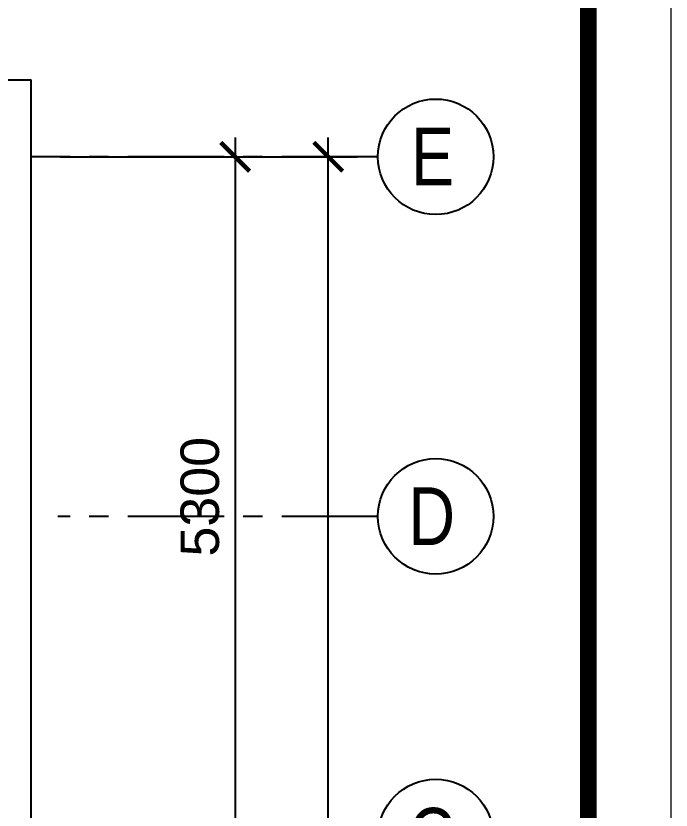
# Model space of a CAD drawing. Header units: millimetres. Extents: x 526420 to 928802, y 401925 to 509768.
# Drawn here: x 576736 to 581843, y 427228 to 433416 of the extents above; entities that cross this region are included whole.
import ezdxf

# ---------------------------------------------------------------- set-up
doc = ezdxf.new("R2010")
doc.units = ezdxf.units.MM
doc.header["$LTSCALE"] = 3000
doc.header["$MEASUREMENT"] = 0
doc.linetypes.add('CENTER', pattern=[2, 1.25, -0.25, 0.25, -0.25])
doc.layers.get('0').update_dxf_attribs({"linetype": 'CONTINUOUS'})
doc.layers.add('A', color=7, linetype='CONTINUOUS')
doc.layers.add('D-WALL', color=7, linetype='CONTINUOUS')
doc.styles.add('Arial', font='ARIAL.TTF')

msp = doc.modelspace()

# ---------------------------------------------------------------- linework, layer by layer
at = {"color": 0, "ltscale": 0.7}
for p, q in [((578445, 432468.6), (578445, 426868.6)), ((579170.4, 419168.6), (579170.4, 432468.6)), ((577081.1, 432318.6), (578670, 432318.6)), ((577081.1, 432318.6), (579395.4, 432318.6))]:
    msp.add_line(p, q, dxfattribs=at)
at = {"color": 0, "linetype": 'CENTER', "ltscale": 0.2}
for p, q in [((579558.2, 432318.6), (576856.1, 432318.6)), ((579558.2, 429516.8), (577062.5, 429515.1))]:
    msp.add_line(p, q, dxfattribs=at)
at = {"color": 0, "linetype": 'ByBlock', "const_width": 33.8}
for points in [[(578557.5, 432206.1), (578332.5, 432431.1)], [(579282.9, 432206.1), (579057.9, 432431.1)]]:
    msp.add_lwpolyline(points, dxfattribs=at)
at = {"color": 0, "ltscale": 5}
for centre in [(580008.2, 432318.6), (580008.2, 429516.8), (580007.9, 427018.6)]:
    msp.add_circle(centre, 450, dxfattribs=at)
at = {"layer": 'A', "linetype": 'ByBlock', "lineweight": 0}
for points in [[(581842.6, 443311.8), (526419.5, 443311.8), (526419.5, 403742.4), (581842.6, 403742.4)], [(527064, 404386.8), (581198.1, 404386.8), (581198.1, 442667.4), (527064, 442667.4)]]:
    msp.add_lwpolyline(points, close=True, dxfattribs=at)
at = {"layer": 'A', "linetype": 'ByBlock', "lineweight": 0, "const_width": 128.9}
msp.add_lwpolyline([(527064, 404386.8), (581198.1, 404386.8), (581198.1, 442667.4), (527064, 442667.4)], close=True, dxfattribs=at)
at = {"layer": 'D-WALL', "color": 0, "ltscale": 0.7}
for p in [(575616.1, 432918.6), (576856.1, 426818.6)]:
    msp.add_line(p, (576856.1, 432918.6), dxfattribs=at)

# ---------------------------------------------------------------- texts
at = {"color": 0, "style": 'Arial', "width": 0.8}
for s, p in [('E', (579815.8, 432095.1)), ('D', (579795.6, 429293.4)), ('C', (579795.3, 426795.1))]:
    msp.add_text(s, height=450, dxfattribs=at).set_placement(p)
at = {"color": 0, "style": 'Arial'}
msp.add_text('5300', height=300, rotation=90, dxfattribs=at).set_placement((578319.1, 429203.7))

doc.saveas('drawing.dxf')
